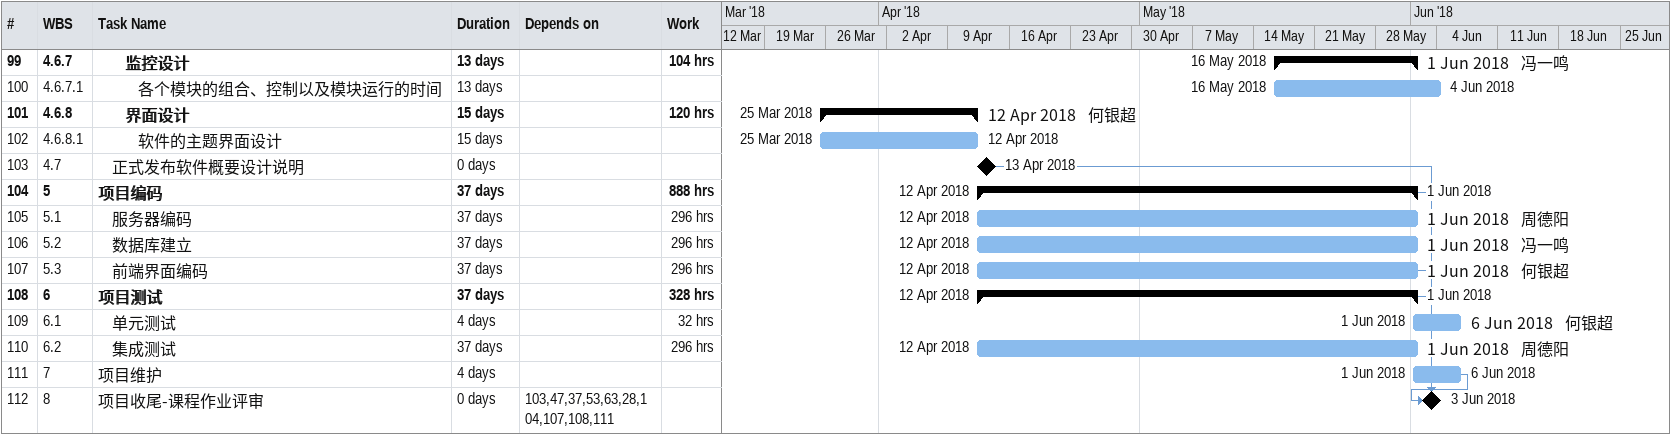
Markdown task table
| ID | WBS | Task | Duration | Start | Finish | Predecessors | Resources | Work (h) |
|---|---|---|---|---|---|---|---|---|
| 99 | 4.6.7 | **监控设计** | 13d | 2018-05-16 | 2018-06-01 |  | 冯一鸣 | 104 |
| 100 | 4.6.7.1 | 各个模块的组合、控制以及模块运行的时间 | 13d | 2018-05-16 | 2018-06-04 |  |  |  |
| 101 | 4.6.8 | **界面设计** | 15d | 2018-03-25 | 2018-04-12 |  | 何银超 | 120 |
| 102 | 4.6.8.1 | 软件的主题界面设计 | 15d | 2018-03-25 | 2018-04-12 |  |  |  |
| 103 | 4.7 | 正式发布软件概要设计说明 | 0d | 2018-04-13 | 2018-04-13 |  |  |  |
| 104 | 5 | **项目编码** | 37d | 2018-04-12 | 2018-06-01 |  |  | 888 |
| 105 | 5.1 | 服务器编码 | 37d | 2018-04-12 | 2018-06-01 |  | 周德阳 | 296 |
| 106 | 5.2 | 数据库建立 | 37d | 2018-04-12 | 2018-06-01 |  | 冯一鸣 | 296 |
| 107 | 5.3 | 前端界面编码 | 37d | 2018-04-12 | 2018-06-01 |  | 何银超 | 296 |
| 108 | 6 | **项目测试** | 37d | 2018-04-12 | 2018-06-01 |  |  | 328 |
| 109 | 6.1 | 单元测试 | 4d | 2018-06-01 | 2018-06-06 |  | 何银超 | 32 |
| 110 | 6.2 | 集成测试 | 37d | 2018-04-12 | 2018-06-01 |  | 周德阳 | 296 |
| 111 | 7 | 项目维护 | 4d | 2018-06-01 | 2018-06-06 |  |  |  |
| 112 | 8 | 项目收尾-课程作业评审 | 0d | 2018-06-03 | 2018-06-03 | 103, 47, 37, 53, 63, 28, 104, 107, 108, 111 |  |  |
